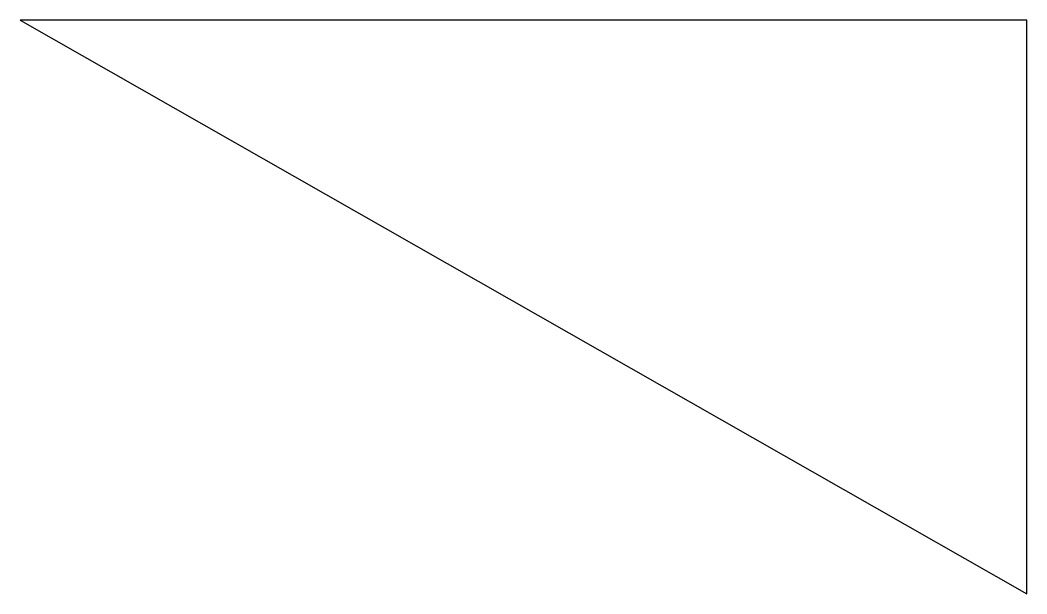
# Model space of a CAD drawing. Header units: metres. Extents: x -1 to 99, y -56 to 1.
import ezdxf

# ---------------------------------------------------------------- set-up
doc = ezdxf.new("R2010")
doc.units = ezdxf.units.M

msp = doc.modelspace()

# ---------------------------------------------------------------- linework, layer by layer
at = {"layer": 'OuterContour', "color": 3}
msp.add_lwpolyline([(-1.31, 0.58), (98.69, -56.42), (98.69, 0.58)], close=True, dxfattribs=at)

doc.saveas('drawing.dxf')
